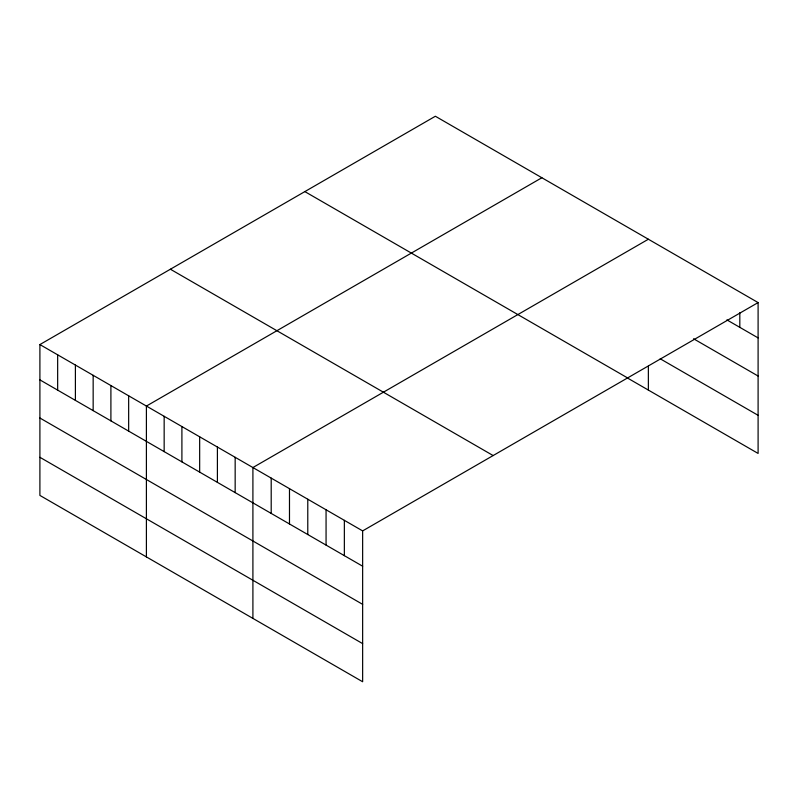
<?xml version="1.0" encoding="UTF-8"?>
<svg xmlns="http://www.w3.org/2000/svg" width="798" height="798" viewBox="0 0 798 798"><rect width="100%" height="100%" fill="white"/><g stroke="black" fill="none" stroke-linecap="round" stroke-linejoin="round"><path stroke-width="1.2" d="M758.1 302.582L362.641 530.899L362.641 681.751L39.9 495.418L39.9 344.566L435.359 116.249L758.1 302.582L758.1 453.434L627.487 378.023M541.862 177.745L146.403 406.062L146.403 556.904M648.365 239.23L252.906 467.548L252.906 618.39M726.898 319.888L758.1 337.903M693.552 338.761L758.1 376.028M660.205 358.781L758.1 415.309M304.856 191.6L627.597 377.933M170.403 269.225L493.144 455.558M39.9 344.566L362.641 530.899M39.9 379.878L362.641 566.211M39.9 418.012L362.641 604.345M39.9 457.294L362.641 643.617M739.816 312.726L739.816 327.34M648.365 366.252L648.365 390.082M344.357 520.346L344.357 555.657M326.063 509.782L326.063 545.094M307.779 499.229L307.779 534.54M289.484 488.665L289.484 523.977M271.2 478.112L271.2 513.423M235.161 457.304L235.161 492.615M217.405 447.05L217.405 482.361M199.66 436.805L199.66 472.117M181.904 426.551L181.904 461.872M164.159 416.307L164.159 451.618M128.658 395.808L128.658 431.12M110.902 385.564L110.902 420.875M93.157 375.309L93.157 410.631M75.401 365.065L75.401 400.377M57.656 354.821L57.656 390.132"/></g></svg>
